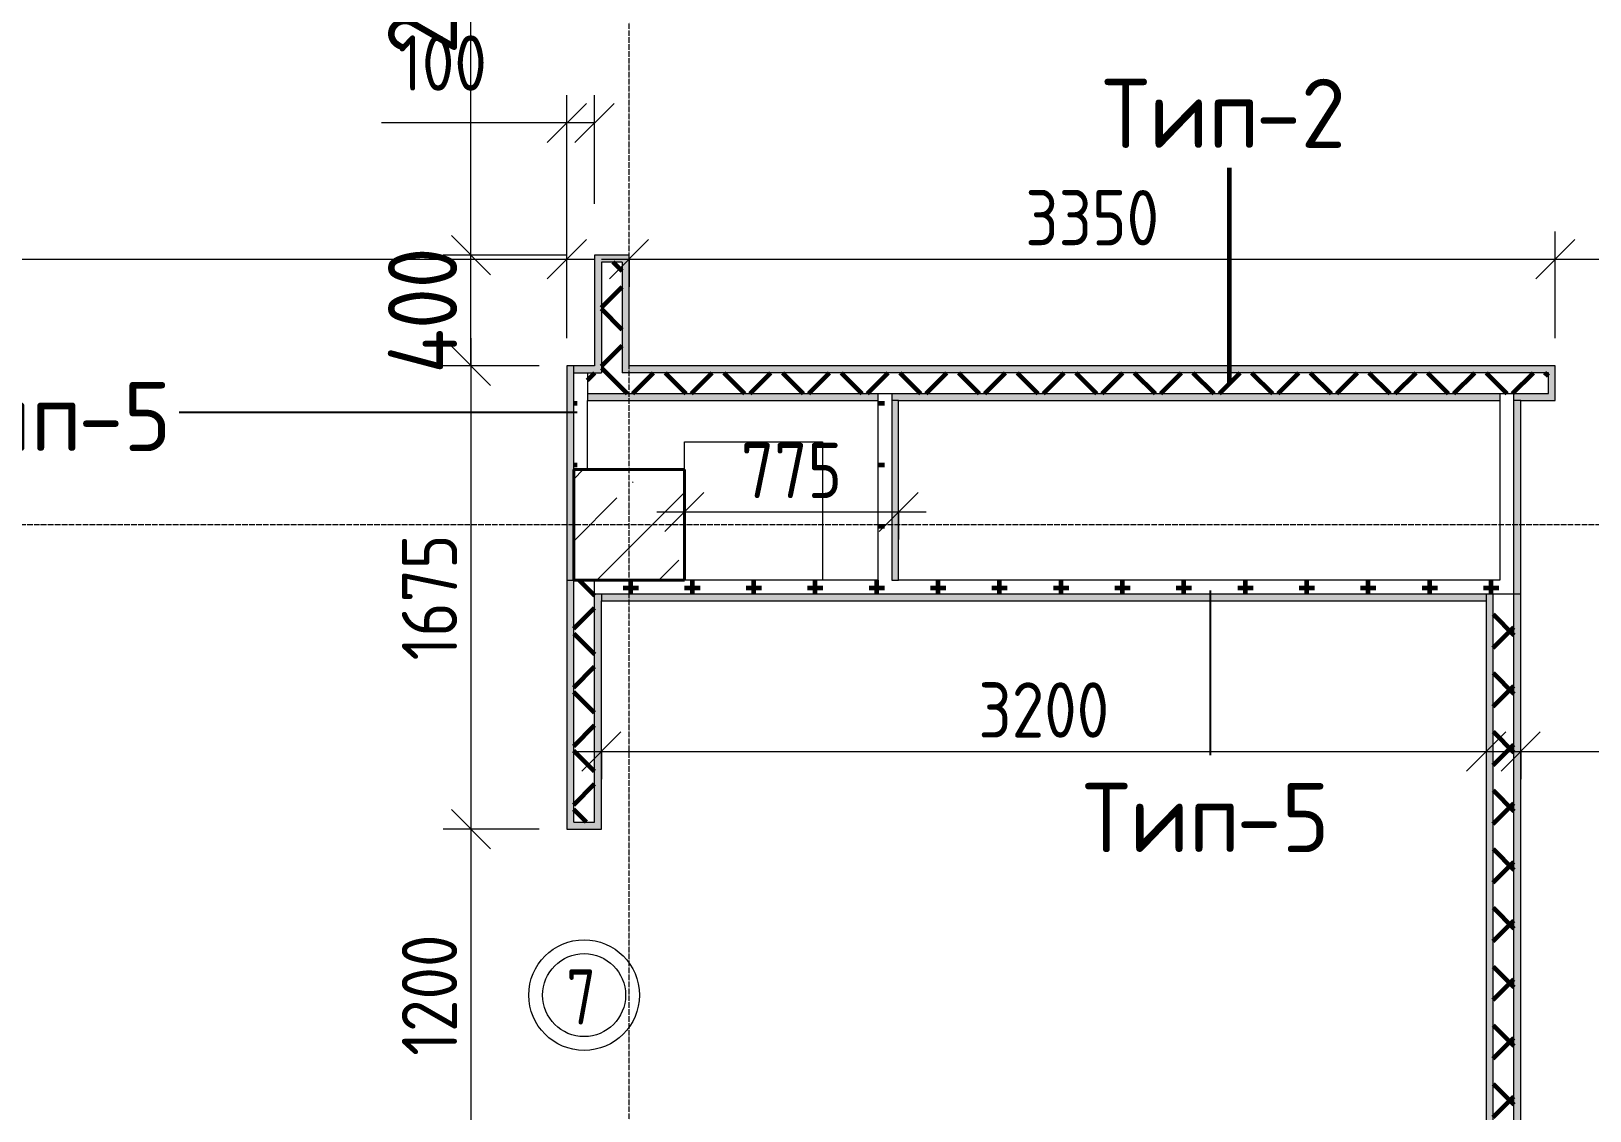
# Model space of a CAD drawing. Header units: millimetres. Extents: x -60946 to 138510, y -262288 to 24501.
# Drawn here: x 6647 to 12284, y -101062 to -97159 of the extents above; entities that cross this region are included whole.
import ezdxf

# ---------------------------------------------------------------- set-up
doc = ezdxf.new("R2010")
doc.units = ezdxf.units.MM
doc.linetypes.add('ADSK_Линия сетки', pattern=[25, 20, -2.5, 0, -2.5])
for name, color, linetype, lineweight in [('2)Тип-2', 3, 'Continuous', 60), ('2)Тип-5', 1, 'Continuous', 60), ('Марки дверей', 7, 'Continuous', 20), ('Несущие колонны', 7, 'Continuous', 18), ('Оси', 7, 'Continuous', 9), ('Перекрытие', 7, 'Continuous', 18), ('Размеры', 7, 'Continuous', 9), ('Стены внутренние', 7, 'Continuous', 18), ('Стены штриховка', 7, 'Continuous', 9)]:
    doc.layers.add(name, color=color, linetype=linetype, lineweight=lineweight)
doc.styles.add('GOST Common_2', font='', dxfattribs={"width": 0.9, "height": 250})
doc.styles.add('GOST Common_3', font='', dxfattribs={"width": 0.9, "height": 200})
doc.styles.add('GOST Common_4', font='', dxfattribs={"height": 250})
doc.styles.add('GOST Common_B', font='', dxfattribs={"width": 0.8, "height": 200})
doc.styles.get('GOST Common_2').set_extended_font_data('GOST Common')
doc.styles.get('GOST Common_3').set_extended_font_data('GOST Common')
doc.styles.get('GOST Common_4').set_extended_font_data('GOST Common')
doc.styles.get('GOST Common_B').set_extended_font_data('GOST Common', bold=True)
doc.dimstyles.new('ADSK_Основной_2_0', dxfattribs={"dimscale": 304.8, "dimtxt": 201.142999, "dimasz": 0.463911, "dimexe": 0.328084, "dimexo": 0.328084, "dimgap": 0.164042, "dimtad": 1, "dimdec": 3, "dimrnd": 0.001, "dimdsep": 46, "dimtxsty": 'GOST Common_3', "dimblk1": 'OBLIQUE', "dimblk2": 'OBLIQUE', "dimsah": 1, "dimcen": 0.09, "dimdle": 0.328084, "dimazin": 2, "dimtfac": 1, "dimtdec": 4, "dimtix": 1, "dimtmove": 0, "dimatfit": 3, "dimfxl": 1, "dimtvp": 1, "dimtolj": 1, "dimtzin": 0, "dimlwd": 20, "dimlwe": 20, "dimarcsym": 2})
doc.dimstyles.new('ADSK_Основной_2_0_2', dxfattribs={"dimscale": 304.8, "dimtxt": 201.142999, "dimasz": 0.463911, "dimexe": 0.328084, "dimexo": 0.328084, "dimgap": 0.164042, "dimtad": 1, "dimdec": 3, "dimrnd": 0.001, "dimdsep": 46, "dimtxsty": 'GOST Common_3', "dimblk1": 'OBLIQUE', "dimblk2": 'OBLIQUE', "dimsah": 1, "dimcen": 0.09, "dimdle": 0.328084, "dimazin": 2, "dimtfac": 1, "dimtdec": 4, "dimtix": 1, "dimtmove": 0, "dimatfit": 3, "dimfxl": 1, "dimtvp": 1, "dimtolj": 1, "dimtzin": 0, "dimlwd": 20, "dimlwe": 20, "dimarcsym": 2})
doc.dimstyles.new('ADSK_Основной_2_0_3', dxfattribs={"dimscale": 304.8, "dimtxt": 201.142999, "dimasz": 0.463911, "dimexe": 0.328084, "dimexo": 0.328084, "dimgap": 0.164042, "dimtad": 1, "dimdec": 3, "dimrnd": 0.001, "dimdsep": 46, "dimtxsty": 'GOST Common_2', "dimblk1": 'OBLIQUE', "dimblk2": 'OBLIQUE', "dimsah": 1, "dimcen": 0.09, "dimdle": 0.328084, "dimazin": 2, "dimtfac": 1, "dimtdec": 4, "dimtix": 1, "dimtmove": 0, "dimatfit": 3, "dimfxl": 1, "dimtvp": 1, "dimtolj": 1, "dimtzin": 0, "dimlwd": 20, "dimlwe": 20, "dimarcsym": 2})
pattern_1 = [(45, (9.36, -97949.04), (-106.066, 106.066), []), (135, (9.36, -97949.04), (-106.066, -106.066), [])]
pattern_2 = [(0, (9.36, -97949.04), (111.125, 111.125), [55.562, -166.687]), (90, (37.14, -97976.82), (-111.125, 111.125), [55.562, -166.687])]

# ---------------------------------------------------------------- blocks, each defined once
blk = doc.blocks.new('ADSK_КолоннаЖБ_Прямоугольная - 400x400 мм-1807143-Кладочный план 2-го этаж')
at = {"layer": 'Несущие колонны', "lineweight": 40}
for p, q in [((-200, 200), (200, 200)), ((-200, -200), (-200, 200)), ((200, 200), (200, -200)), ((200, -200), (-200, -200))]:
    blk.add_line(p, q, dxfattribs=at)
blk = doc.blocks.new('_Oblique')
at = {"color": 0, "linetype": 'ByBlock', "lineweight": -2}
blk.add_line((-0.5, -0.5), (0.5, 0.5), dxfattribs=at)
blk = doc.blocks.new('*D4818')
at = {"layer": 'Defpoints', "color": 0, "transparency": 16777216}
for p in [(8584.4, -97983.5), (3034.4, -98369.1), (8584.4, -98369.1)]:
    blk.add_point(p, dxfattribs=at)
at = {"layer": 'Размеры', "color": 0, "lineweight": 20, "transparency": 16777216}
for p, q in [((3034.4, -98269.1), (3034.4, -97883.5)), ((8584.4, -98269.1), (8584.4, -97883.5)), ((2934.4, -97983.5), (8684.4, -97983.5))]:
    blk.add_line(p, q, dxfattribs=at)
at = {"layer": 'Размеры', "color": 0, "lineweight": 20, "transparency": 16777216, "xscale": 141.4, "yscale": 141.4, "zscale": 141.4, "rotation": 180}
blk.add_blockref('_Oblique', (3034.4, -97983.5), dxfattribs=at)
at = {"layer": 'Размеры', "color": 0, "lineweight": 20, "transparency": 16777216, "xscale": 141.4, "yscale": 141.4, "zscale": 141.4}
blk.add_blockref('_Oblique', (8584.4, -97983.5), dxfattribs=at)
at = {"layer": 'Размеры', "color": 0, "lineweight": 9, "transparency": 16777216, "insert": (5809.4, -97833.5), "char_height": 200, "width": 605.475, "attachment_point": 5, "style": 'GOST Common_3'}
blk.add_mtext('\\A1;5550', dxfattribs=at)
blk = doc.blocks.new('*D4819')
at = {"layer": 'Defpoints', "color": 0, "transparency": 16777216}
for p in [(8684.4, -97491), (8684.4, -97883.5), (8584.4, -98369.1)]:
    blk.add_point(p, dxfattribs=at)
at = {"layer": 'Размеры', "color": 0, "lineweight": 20, "transparency": 16777216}
for p, q in [((8584.4, -98269.1), (8584.4, -97391)), ((8684.4, -97783.5), (8684.4, -97391)), ((8584.4, -97491), (7914.4, -97491)), ((8684.4, -97491), (8484.4, -97491))]:
    blk.add_line(p, q, dxfattribs=at)
at = {"layer": 'Размеры', "color": 0, "lineweight": 20, "transparency": 16777216, "xscale": 141.4, "yscale": 141.4, "zscale": 141.4, "rotation": 180}
blk.add_blockref('_Oblique', (8584.4, -97491), dxfattribs=at)
at = {"layer": 'Размеры', "color": 0, "lineweight": 20, "transparency": 16777216, "xscale": 141.4, "yscale": 141.4, "zscale": 141.4}
blk.add_blockref('_Oblique', (8684.4, -97491), dxfattribs=at)
at = {"layer": 'Размеры', "color": 0, "lineweight": 9, "transparency": 16777216, "insert": (7974.1, -97174.3), "char_height": 200, "width": 409.104, "attachment_point": 1, "line_spacing_factor": 1.022761, "style": 'GOST Common_3'}
blk.add_mtext('\\A1;100', dxfattribs=at)
blk = doc.blocks.new('*D4832')
at = {"layer": 'Defpoints', "color": 0, "transparency": 16777216}
for p in [(8584.4, -98369.1), (8237.6, -100044.1), (8584.4, -100044.1)]:
    blk.add_point(p, dxfattribs=at)
at = {"layer": 'Размеры', "color": 0, "lineweight": 20, "transparency": 16777216}
for p, q in [((8237.6, -98269.1), (8237.6, -100144.1)), ((8484.4, -98369.1), (8137.6, -98369.1)), ((8484.4, -100044.1), (8137.6, -100044.1))]:
    blk.add_line(p, q, dxfattribs=at)
at = {"layer": 'Размеры', "color": 0, "lineweight": 20, "transparency": 16777216, "xscale": 141.4, "yscale": 141.4, "zscale": 141.4}
for p, rotation in [((8237.6, -98369.1), 90), ((8237.6, -100044.1), 270)]:
    blk.add_blockref('_Oblique', p, dxfattribs=dict(at, rotation=rotation))
at = {"layer": 'Размеры', "color": 0, "lineweight": 9, "transparency": 16777216, "insert": (8087.6, -99206.6), "char_height": 200, "width": 560.473, "attachment_point": 5, "rotation": 90, "style": 'GOST Common_3'}
blk.add_mtext('\\A1;1675', dxfattribs=at)
blk = doc.blocks.new('*D4833')
at = {"layer": 'Defpoints', "color": 0, "transparency": 16777216}
for p in [(8584.4, -100044.1), (8237.6, -101244.1), (8584.4, -101244.1)]:
    blk.add_point(p, dxfattribs=at)
at = {"layer": 'Размеры', "color": 0, "lineweight": 20, "transparency": 16777216}
for p, q in [((8237.6, -99944.1), (8237.6, -101344.1)), ((8484.4, -100044.1), (8137.6, -100044.1)), ((8484.4, -101244.1), (8137.6, -101244.1))]:
    blk.add_line(p, q, dxfattribs=at)
at = {"layer": 'Размеры', "color": 0, "lineweight": 20, "transparency": 16777216, "xscale": 141.4, "yscale": 141.4, "zscale": 141.4}
for p, rotation in [((8237.6, -100044.1), 90), ((8237.6, -101244.1), 270)]:
    blk.add_blockref('_Oblique', p, dxfattribs=dict(at, rotation=rotation))
at = {"layer": 'Размеры', "color": 0, "lineweight": 9, "transparency": 16777216, "insert": (8087.6, -100644.1), "char_height": 200, "width": 560.473, "attachment_point": 5, "rotation": 90, "style": 'GOST Common_3'}
blk.add_mtext('\\A1;1200', dxfattribs=at)
blk = doc.blocks.new('*D4835')
at = {"layer": 'Defpoints', "color": 0, "transparency": 16777216}
for p in [(9009.4, -98797.1), (9784.4, -98797.1), (9784.4, -98897.1)]:
    blk.add_point(p, dxfattribs=at)
at = {"layer": 'Размеры', "color": 0, "lineweight": 20, "transparency": 16777216}
for p, q in [((8909.4, -98897.1), (9884.4, -98897.1)), ((9009.4, -98897.1), (9009.4, -98997.1)), ((9784.4, -98897.1), (9784.4, -98997.1))]:
    blk.add_line(p, q, dxfattribs=at)
at = {"layer": 'Размеры', "color": 0, "lineweight": 20, "transparency": 16777216, "xscale": 141.4, "yscale": 141.4, "zscale": 141.4, "rotation": 180}
blk.add_blockref('_Oblique', (9009.4, -98897.1), dxfattribs=at)
at = {"layer": 'Размеры', "color": 0, "lineweight": 20, "transparency": 16777216, "xscale": 141.4, "yscale": 141.4, "zscale": 141.4}
blk.add_blockref('_Oblique', (9784.4, -98897.1), dxfattribs=at)
at = {"layer": 'Размеры', "color": 0, "lineweight": 9, "transparency": 16777216, "insert": (9396.9, -98747.1), "char_height": 200, "width": 454.106, "attachment_point": 5, "style": 'GOST Common_3'}
blk.add_mtext('\\A1;775', dxfattribs=at)
blk = doc.blocks.new('*D4836')
at = {"layer": 'Defpoints', "color": 0, "transparency": 16777216}
for p in [(8709.4, -99663.3), (11909.4, -99663.3), (11909.4, -99763.3)]:
    blk.add_point(p, dxfattribs=at)
at = {"layer": 'Размеры', "color": 0, "lineweight": 20, "transparency": 16777216}
for p, q in [((8609.4, -99763.3), (12009.4, -99763.3)), ((8709.4, -99763.3), (8709.4, -99863.3)), ((11909.4, -99763.3), (11909.4, -99863.3))]:
    blk.add_line(p, q, dxfattribs=at)
at = {"layer": 'Размеры', "color": 0, "lineweight": 20, "transparency": 16777216, "xscale": 141.4, "yscale": 141.4, "zscale": 141.4, "rotation": 180}
blk.add_blockref('_Oblique', (8709.4, -99763.3), dxfattribs=at)
at = {"layer": 'Размеры', "color": 0, "lineweight": 20, "transparency": 16777216, "xscale": 141.4, "yscale": 141.4, "zscale": 141.4}
blk.add_blockref('_Oblique', (11909.4, -99763.3), dxfattribs=at)
at = {"layer": 'Размеры', "color": 0, "lineweight": 9, "transparency": 16777216, "insert": (10309.4, -99613.3), "char_height": 200, "width": 605.475, "attachment_point": 5, "style": 'GOST Common_3'}
blk.add_mtext('\\A1;3200', dxfattribs=at)
blk = doc.blocks.new('*D4837')
at = {"layer": 'Defpoints', "color": 0, "transparency": 16777216}
for p in [(13484.4, -99219.1), (12034.4, -99663.3), (13484.4, -99763.3)]:
    blk.add_point(p, dxfattribs=at)
at = {"layer": 'Размеры', "color": 0, "lineweight": 20, "transparency": 16777216}
for p, q in [((13484.4, -99319.1), (13484.4, -99863.3)), ((11934.4, -99763.3), (13584.4, -99763.3)), ((12034.4, -99763.3), (12034.4, -99863.3))]:
    blk.add_line(p, q, dxfattribs=at)
at = {"layer": 'Размеры', "color": 0, "lineweight": 20, "transparency": 16777216, "xscale": 141.4, "yscale": 141.4, "zscale": 141.4, "rotation": 180}
blk.add_blockref('_Oblique', (12034.4, -99763.3), dxfattribs=at)
at = {"layer": 'Размеры', "color": 0, "lineweight": 20, "transparency": 16777216, "xscale": 141.4, "yscale": 141.4, "zscale": 141.4}
blk.add_blockref('_Oblique', (13484.4, -99763.3), dxfattribs=at)
at = {"layer": 'Размеры', "color": 0, "lineweight": 9, "transparency": 16777216, "insert": (12759.4, -99613.3), "char_height": 200, "width": 580.928, "attachment_point": 5, "style": 'GOST Common_3'}
blk.add_mtext('\\A1;1450', dxfattribs=at)
blk = doc.blocks.new('*D4839')
at = {"layer": 'Defpoints', "color": 0, "transparency": 16777216}
for p in [(8809.4, -97883.5), (12159.4, -97983.5), (12159.4, -98369.1)]:
    blk.add_point(p, dxfattribs=at)
at = {"layer": 'Размеры', "color": 0, "lineweight": 20, "transparency": 16777216}
for p, q in [((12159.4, -98269.1), (12159.4, -97883.5)), ((8709.4, -97983.5), (12259.4, -97983.5)), ((8809.4, -97983.5), (8809.4, -98083.5))]:
    blk.add_line(p, q, dxfattribs=at)
at = {"layer": 'Размеры', "color": 0, "lineweight": 20, "transparency": 16777216, "xscale": 141.4, "yscale": 141.4, "zscale": 141.4, "rotation": 180}
blk.add_blockref('_Oblique', (8809.4, -97983.5), dxfattribs=at)
at = {"layer": 'Размеры', "color": 0, "lineweight": 20, "transparency": 16777216, "xscale": 141.4, "yscale": 141.4, "zscale": 141.4}
blk.add_blockref('_Oblique', (12159.4, -97983.5), dxfattribs=at)
at = {"layer": 'Размеры', "color": 0, "lineweight": 9, "transparency": 16777216, "insert": (10484.4, -97833.5), "char_height": 200, "width": 605.475, "attachment_point": 5, "style": 'GOST Common_3'}
blk.add_mtext('\\A1;3350', dxfattribs=at)
blk = doc.blocks.new('*D4840')
at = {"layer": 'Defpoints', "color": 0, "transparency": 16777216}
for p in [(13359.4, -97983.5), (12159.4, -98369.1), (13359.4, -98369.1)]:
    blk.add_point(p, dxfattribs=at)
at = {"layer": 'Размеры', "color": 0, "lineweight": 20, "transparency": 16777216}
for p, q in [((12159.4, -98269.1), (12159.4, -97883.5)), ((13359.4, -98269.1), (13359.4, -97883.5)), ((12059.4, -97983.5), (13459.4, -97983.5))]:
    blk.add_line(p, q, dxfattribs=at)
at = {"layer": 'Размеры', "color": 0, "lineweight": 20, "transparency": 16777216, "xscale": 141.4, "yscale": 141.4, "zscale": 141.4, "rotation": 180}
blk.add_blockref('_Oblique', (12159.4, -97983.5), dxfattribs=at)
at = {"layer": 'Размеры', "color": 0, "lineweight": 20, "transparency": 16777216, "xscale": 141.4, "yscale": 141.4, "zscale": 141.4}
blk.add_blockref('_Oblique', (13359.4, -97983.5), dxfattribs=at)
at = {"layer": 'Размеры', "color": 0, "lineweight": 9, "transparency": 16777216, "insert": (12759.4, -97833.5), "char_height": 200, "width": 560.473, "attachment_point": 5, "style": 'GOST Common_3'}
blk.add_mtext('\\A1;1200', dxfattribs=at)
blk = doc.blocks.new('М_двери1 - Марка экземпляра 2-3719212-Кладочный план 2-го этаж')
at = {"layer": 'Марки дверей'}
for radius in [2, 1.5]:
    blk.add_circle((0, 0), radius, dxfattribs=at)
blk = doc.blocks.new('*D5067')
at = {"layer": 'Defpoints', "color": 0, "transparency": 16777216}
for p in [(8237.6, -97969.1), (8684.4, -97969.1), (8584.4, -98369.1)]:
    blk.add_point(p, dxfattribs=at)
at = {"layer": 'Размеры', "color": 0, "lineweight": 20, "transparency": 16777216}
for p, q in [((8237.6, -97969.1), (8237.6, -97827.7)), ((8584.4, -97969.1), (8137.6, -97969.1)), ((8237.6, -98369.1), (8237.6, -97969.1)), ((8484.4, -98369.1), (8137.6, -98369.1)), ((8237.6, -98369.1), (8237.6, -98510.5))]:
    blk.add_line(p, q, dxfattribs=at)
at = {"layer": 'Размеры', "color": 0, "lineweight": 20, "transparency": 16777216, "xscale": 141.4, "yscale": 141.4, "zscale": 141.4}
for p, rotation in [((8237.6, -97969.1), 270), ((8237.6, -98369.1), 90)]:
    blk.add_blockref('_Oblique', p, dxfattribs=dict(at, rotation=rotation))
at = {"layer": 'Размеры', "color": 0, "lineweight": 9, "transparency": 16777216, "insert": (8062.6, -98169.1), "char_height": 250, "width": 474.561, "attachment_point": 5, "rotation": 90, "style": 'GOST Common_2'}
blk.add_mtext('\\A1;400', dxfattribs=at)
blk = doc.blocks.new('*D5068')
at = {"layer": 'Defpoints', "color": 0, "transparency": 16777216}
for p in [(8237.6, -95919.1), (8684.4, -95919.1), (8684.4, -97969.1)]:
    blk.add_point(p, dxfattribs=at)
at = {"layer": 'Размеры', "color": 0, "lineweight": 20, "transparency": 16777216}
for p, q in [((8237.6, -98069.1), (8237.6, -95819.1)), ((8584.4, -95919.1), (8137.6, -95919.1)), ((8584.4, -97969.1), (8137.6, -97969.1))]:
    blk.add_line(p, q, dxfattribs=at)
at = {"layer": 'Размеры', "color": 0, "lineweight": 20, "transparency": 16777216, "xscale": 141.4, "yscale": 141.4, "zscale": 141.4}
for p, rotation in [((8237.6, -95919.1), 90), ((8237.6, -97969.1), 270)]:
    blk.add_blockref('_Oblique', p, dxfattribs=dict(at, rotation=rotation))
at = {"layer": 'Размеры', "color": 0, "lineweight": 9, "transparency": 16777216, "insert": (8062.6, -96944.1), "char_height": 250, "width": 605.475, "attachment_point": 5, "rotation": 90, "style": 'GOST Common_2'}
blk.add_mtext('\\A1;2050', dxfattribs=at)

msp = doc.modelspace()

# ---------------------------------------------------------------- hatches: boundary and pattern name
at = {"layer": '2)Тип-2'}
h = msp.add_hatch(color=256, dxfattribs=at)
h.paths.add_polyline_path([(8809.3615, -98369.0666), (8809.3615, -97994.0666), (8784.3615, -97994.0666), (8784.3615, -98369.0666)])
h.paths.add_polyline_path([(8809.3615, -95894.0666), (8809.3615, -95019.0666), (8784.3615, -95019.0666), (8784.3615, -95894.0666)])
h = msp.add_hatch(dxfattribs=at)
h.set_pattern_fill('FP_4', color=256, style=0, pattern_type=2)
h.set_pattern_definition(pattern_1)
h.paths.add_polyline_path([(8709.3615, -98394.0666), (8784.3615, -98394.0666), (8784.3615, -97994.0666), (8709.3615, -97994.0666), (8709.3615, -98369.0666)])
h.paths.add_polyline_path([(8784.3615, -95894.0666), (8784.3615, -95094.0666), (8709.3615, -95094.0666), (8709.3615, -95894.0666)])
h = msp.add_hatch(color=256, dxfattribs=at)
h.paths.add_polyline_path([(8709.3615, -98369.0666), (8709.3615, -97994.0666), (8809.3615, -97994.0666), (8809.3615, -97969.0666), (8684.3615, -97969.0666), (8684.3615, -98369.0666)])
h.paths.add_polyline_path([(8809.3615, -95919.0666), (8809.3615, -95894.0666), (8709.3615, -95894.0666), (8709.3615, -95119.0666), (8684.3615, -95119.0666), (8684.3615, -95919.0666)])
h = msp.add_hatch(color=256, dxfattribs=at)
h.paths.add_polyline_path([(8609.3615, -98394.0666), (8709.3615, -98394.0666), (8709.3615, -98369.0666), (8609.3615, -98369.0666)])
h.paths.add_polyline_path([(22134.3615, -98394.0666), (22134.3615, -98369.0666), (18034.3615, -98369.0666), (18034.3615, -98394.0666), (22109.3615, -98394.0666)])
h.paths.add_polyline_path([(9272.9461, -98394.0666), (12134.3615, -98394.0666), (12134.3615, -98369.0666), (8784.3615, -98369.0666), (8784.3615, -98394.0666)])
h.paths.add_polyline_path([(16784.3615, -98394.0666), (16784.3615, -98369.0666), (13384.3615, -98369.0666), (13384.3615, -98394.0666), (15788.0744, -98394.0666)])
h = msp.add_hatch(color=256, dxfattribs=at)
h.paths.add_polyline_path([(9272.9461, -98494.0666), (9709.3615, -98494.0666), (9709.3615, -98469.0666), (8659.3615, -98469.0666), (8659.3615, -98494.0666)])
h.paths.add_polyline_path([(9759.3615, -98494.0666), (11959.3615, -98494.0666), (11959.3615, -98469.0666), (9759.3615, -98469.0666)])
h.paths.add_polyline_path([(19239.3615, -98494.0666), (22034.3615, -98494.0666), (22034.3615, -98469.0666), (19214.3615, -98469.0666), (19214.3615, -98494.0666)])
h.paths.add_polyline_path([(18683.6869, -98494.0666), (19164.3615, -98494.0666), (19164.3615, -98469.0666), (18209.3615, -98469.0666), (18209.3615, -98494.0666)])
h.paths.add_polyline_path([(18159.3615, -98494.0666), (18159.3615, -98469.0666), (18034.3615, -98469.0666), (18034.3615, -98369.0666), (18009.3615, -98369.0666), (18009.3615, -98494.0666), (18134.3615, -98494.0666)])
h.paths.add_polyline_path([(12034.3615, -98494.0666), (12159.3615, -98494.0666), (12159.3615, -98369.0666), (12134.3615, -98369.0666), (12134.3615, -98469.0666), (12009.3615, -98469.0666), (12009.3615, -98494.0666)])
h.paths.add_polyline_path([(13484.3615, -98494.0666), (13509.3615, -98494.0666), (13509.3615, -98469.0666), (13384.3615, -98469.0666), (13384.3615, -98369.0666), (13359.3615, -98369.0666), (13359.3615, -98494.0666)])
h.paths.add_polyline_path([(13559.3615, -98494.0666), (16609.3615, -98494.0666), (16609.3615, -98469.0666), (13559.3615, -98469.0666)])
h.paths.add_polyline_path([(16684.3615, -98494.0666), (16809.3615, -98494.0666), (16809.3615, -98369.0666), (16784.3615, -98369.0666), (16784.3615, -98469.0666), (16659.3615, -98469.0666), (16659.3615, -98494.0666)])
h = msp.add_hatch(dxfattribs=at)
h.set_pattern_fill('FP_4', color=256, style=0, pattern_type=2)
h.set_pattern_definition(pattern_1)
h.paths.add_polyline_path([(8659.3615, -98469.0666), (12134.3615, -98469.0666), (12134.3615, -98394.0666), (8659.3615, -98394.0666)])
h.paths.add_polyline_path([(13559.3615, -98469.0666), (16784.3615, -98469.0666), (16784.3615, -98394.0666), (13384.3615, -98394.0666), (13384.3615, -98469.0666), (13509.3615, -98469.0666)])
h.paths.add_polyline_path([(18034.3615, -98469.0666), (22109.3615, -98469.0666), (22109.3615, -98394.0666), (18034.3615, -98394.0666)])
h = msp.add_hatch(color=256, dxfattribs=at)
h.paths.add_polyline_path([(8609.3615, -104894.0666), (8609.3615, -101269.0666), (8584.3615, -101269.0666), (8584.3615, -104894.0666)])
h.paths.add_polyline_path([(8584.3615, -100019.0666), (8609.3615, -100019.0666), (8609.3615, -99144.0666), (8584.3615, -99144.0666)])
h = msp.add_hatch(dxfattribs=at)
h.set_pattern_fill('FP_4', color=256, style=0, pattern_type=2)
h.set_pattern_definition(pattern_1)
h.paths.add_polyline_path([(8684.3615, -104744.0666), (8684.3615, -101269.0666), (8609.3615, -101269.0666), (8609.3615, -104744.0666)])
h.paths.add_polyline_path([(8609.3615, -100019.0666), (8684.3615, -100019.0666), (8684.3615, -99144.0666), (8609.3615, -99144.0666)])
h = msp.add_hatch(color=256, dxfattribs=at)
h.paths.add_polyline_path([(8709.3615, -104744.0666), (8709.3615, -101244.0666), (8584.3615, -101244.0666), (8584.3615, -101269.0666), (8684.3615, -101269.0666), (8684.3615, -104744.0666)])
h.paths.add_polyline_path([(8709.3615, -100044.0666), (8709.3615, -99194.0666), (8684.3615, -99194.0666), (8684.3615, -100019.0666), (8584.3615, -100019.0666), (8584.3615, -100044.0666)])
for points in [[(11909.3615, -104894.0666), (11934.3615, -104894.0666), (11934.3615, -99194.0666), (11909.3615, -99194.0666), (11909.3615, -104379.4369)], [(12009.3615, -104894.0666), (12034.3615, -104894.0666), (12034.3615, -99194.0666), (12009.3615, -99194.0666), (12009.3615, -104379.4369)]]:
    msp.add_hatch(color=256, dxfattribs=at).paths.add_polyline_path(points)
h = msp.add_hatch(dxfattribs=at)
h.set_pattern_fill('FP_4', color=256, style=0, pattern_type=2)
h.set_pattern_definition(pattern_1)
h.paths.add_polyline_path([(11934.3615, -104894.0666), (12009.3615, -104894.0666), (12009.3615, -99194.0666), (11934.3615, -99194.0666), (11934.3615, -104379.4369)])
at = {"layer": '2)Тип-5', "true_color": 0xd50000}
for points in [[(8584.3615, -99144.0666), (8609.3615, -99144.0666), (8609.3615, -98369.0666), (8584.3615, -98369.0666), (8584.3615, -98631.2864)], [(9784.3615, -99144.0666), (9784.3615, -98494.0666), (9759.3615, -98494.0666), (9759.3615, -99144.0666)], [(12034.3615, -99194.0666), (12034.3615, -98494.0666), (12009.3615, -98494.0666), (12009.3615, -99194.0666)], [(8709.3615, -99219.0666), (11909.3615, -99219.0666), (11909.3615, -99194.0666), (8709.3615, -99194.0666)]]:
    msp.add_hatch(color=12, dxfattribs=at).paths.add_polyline_path(points)
h = msp.add_hatch(dxfattribs=at)
h.set_pattern_fill('FP_7', color=12, style=0, pattern_type=2)
h.set_pattern_definition(pattern_2)
h.paths.add_polyline_path([(8659.3615, -98744.0666), (8659.3615, -98394.0666), (8609.3615, -98394.0666), (8609.3615, -98744.0666)])
h = msp.add_hatch(dxfattribs=at)
h.set_pattern_fill('FP_7', color=12, style=0, pattern_type=2)
h.set_pattern_definition(pattern_2)
h.paths.add_polyline_path([(9759.3615, -99144.0666), (9759.3615, -98469.0666), (9709.3615, -98469.0666), (9709.3615, -99144.0666)])
h = msp.add_hatch(dxfattribs=at)
h.set_pattern_fill('FP_7', color=12, style=0, pattern_type=2)
h.set_pattern_definition(pattern_2)
h.paths.add_polyline_path([(12009.3615, -99194.0666), (12009.3615, -99144.0666), (8684.3615, -99144.0666), (8684.3615, -99194.0666), (11934.3615, -99194.0666)])
at = {"layer": 'Несущие колонны', "lineweight": 9}
h = msp.add_hatch(dxfattribs=at)
h.set_pattern_fill('FP_1', color=256, style=0, pattern_type=2)
h.set_pattern_definition([(45, (9.36, -97949.04), (-224.506, 224.506), []), (45, (233.87, -97949.04), (-224.506, 224.506), [396.875, -79.375, 3.353, -76.022])])
h.paths.add_polyline_path([(8609.3615, -99144.0666), (9009.3615, -99144.0666), (9009.3615, -98744.0666), (8609.3615, -98744.0666)])

# ---------------------------------------------------------------- linework, layer by layer
at = {"layer": '2)Тип-2'}
msp.add_line((10981.1502, -98431.5666), (10981.1502, -97653.782), dxfattribs=at)
at = {"layer": '2)Тип-5', "lineweight": 25}
for p, q in [((8621.8615, -98538.2148), (7182.1164, -98538.2148)), ((10911.1855, -99181.5666), (10911.1855, -99776.5733))]:
    msp.add_line(p, q, dxfattribs=at)
at = {"layer": 'Несущие колонны', "lineweight": 9}
for p, q in [((8659.3615, -98744.0666), (8609.3615, -98744.0666)), ((8609.3615, -98744.0666), (8609.3615, -99144.0666)), ((9009.3615, -98744.0666), (8659.3615, -98744.0666)), ((9009.3615, -99144.0666), (9009.3615, -98744.0666)), ((8609.3615, -99144.0666), (9009.3615, -99144.0666))]:
    msp.add_line(p, q, dxfattribs=at)
at = {"layer": 'Оси', "linetype": 'ADSK_Линия сетки', "lineweight": 5}
for p, q in [((8809.3615, -108922.9178), (8809.3615, -87921.5904)), ((62525.08, -98944.0666), (-25230.7352, -98944.0666))]:
    msp.add_line(p, q, dxfattribs=at)
at = {"layer": 'Перекрытие'}
for p, q in [((9009.3615, -98744.0666), (9009.3615, -98644.0666)), ((9009.3615, -98644.0666), (9509.3615, -98644.0666)), ((9509.3615, -98644.0666), (9509.3615, -99144.0666))]:
    msp.add_line(p, q, dxfattribs=at)
at = {"layer": 'Стены внутренние', "lineweight": 5}
for p, q in [((8684.3615, -97969.0666), (8684.3615, -98369.0666)), ((8809.3615, -97969.0666), (8684.3615, -97969.0666)), ((8809.3615, -98369.0666), (8809.3615, -97969.0666)), ((8584.3615, -98369.0666), (8584.3615, -100044.0666)), ((8684.3615, -98369.0666), (8584.3615, -98369.0666)), ((12159.3615, -98369.0666), (8809.3615, -98369.0666)), ((12159.3615, -98494.0666), (12159.3615, -98369.0666)), ((8659.3615, -98744.0666), (8659.3615, -98494.0666)), ((8659.3615, -98494.0666), (9709.3615, -98494.0666)), ((9709.3615, -98494.0666), (9709.3615, -99144.0666)), ((9784.3615, -98494.0666), (11959.3615, -98494.0666)), ((9784.3615, -99144.0666), (9784.3615, -98494.0666)), ((11959.3615, -98494.0666), (11959.3615, -99144.0666)), ((12034.3615, -104894.0666), (12034.3615, -98494.0666)), ((12034.3615, -98494.0666), (12159.3615, -98494.0666)), ((8609.3615, -98744.0666), (8659.3615, -98744.0666)), ((8609.3615, -99144.0666), (8609.3615, -98744.0666)), ((9709.3615, -99144.0666), (8609.3615, -99144.0666)), ((11959.3615, -99144.0666), (9784.3615, -99144.0666)), ((8709.3615, -100044.0666), (8709.3615, -99219.0666)), ((8709.3615, -99219.0666), (11909.3615, -99219.0666)), ((11909.3615, -99219.0666), (11909.3615, -104894.0666)), ((8584.3615, -100044.0666), (8709.3615, -100044.0666))]:
    msp.add_line(p, q, dxfattribs=at)
at = {"layer": 'Стены штриховка', "lineweight": 9}
for p, q in [((8709.3615, -97994.0666), (8709.3615, -98394.0666)), ((8784.3615, -97994.0666), (8709.3615, -97994.0666)), ((8784.3615, -97994.0666), (8784.3615, -98394.0666)), ((8609.3615, -98744.0666), (8609.3615, -98369.0666)), ((8609.3615, -98394.0666), (8709.3615, -98394.0666)), ((8659.3615, -98394.0666), (8659.3615, -98494.0666)), ((12134.3615, -98394.0666), (8784.3615, -98394.0666)), ((12134.3615, -98469.0666), (12134.3615, -98394.0666)), ((8659.3615, -98469.0666), (12134.3615, -98469.0666)), ((9709.3615, -98469.0666), (9709.3615, -98494.0666)), ((9759.3615, -98469.0666), (9759.3615, -99144.0666)), ((11959.3615, -98469.0666), (11959.3615, -98494.0666)), ((12009.3615, -104894.0666), (12009.3615, -98469.0666)), ((9784.3615, -98494.0666), (9759.3615, -98494.0666)), ((12034.3615, -98494.0666), (12009.3615, -98494.0666)), ((8584.3615, -99144.0666), (8609.3615, -99144.0666)), ((8609.3615, -100019.0666), (8609.3615, -99144.0666)), ((8684.3615, -100019.0666), (8684.3615, -99144.0666)), ((9759.3615, -99144.0666), (9784.3615, -99144.0666)), ((12034.3615, -99194.0666), (8684.3615, -99194.0666)), ((8709.3615, -99194.0666), (8709.3615, -99219.0666)), ((11909.3615, -99194.0666), (11909.3615, -99219.0666)), ((11934.3615, -104894.0666), (11934.3615, -99194.0666)), ((8609.3615, -100019.0666), (8684.3615, -100019.0666))]:
    msp.add_line(p, q, dxfattribs=at)

# ---------------------------------------------------------------- block references
at = {"layer": 'Марки дверей', "xscale": 99.99999999999993, "yscale": 99.99999999999993, "zscale": 99.99999999999993}
msp.add_blockref('М_двери1 - Марка экземпляра 2-3719212-Кладочный план 2-го этаж', (8646.8615, -100644.0666), dxfattribs=at)
at = {"layer": 'Несущие колонны', "lineweight": 40, "rotation": 89.9999999999999}
msp.add_blockref('ADSK_КолоннаЖБ_Прямоугольная - 400x400 мм-1807143-Кладочный план 2-го этаж', (8809.3615, -98944.0666), dxfattribs=at)

# ---------------------------------------------------------------- texts
at = {"layer": '2)Тип-2', "color": 116, "lineweight": 9, "true_color": 0x008040, "char_height": 250, "attachment_point": 1, "style": 'GOST Common_4'}
for s, insert, width in [('Тип', (10521.1502, -97331.3549), 673.4175), ('-2', (11076.7752, -97331.3549), 432.91125)]:
    msp.add_mtext(s, dxfattribs=dict(at, insert=insert, width=width))
at = {"layer": '2)Тип-5', "color": 116, "lineweight": 9, "true_color": 0x008040, "char_height": 250, "attachment_point": 1, "style": 'GOST Common_4'}
for s, insert, width in [('Тип', (6262.1164, -98427.2877), 673.4175), ('-5', (6817.7414, -98427.2877), 432.91125), ('Тип', (10451.1855, -99877.1462), 673.4175), ('-5', (11006.8105, -99877.1462), 432.91125)]:
    msp.add_mtext(s, dxfattribs=dict(at, insert=insert, width=width))
at = {"layer": 'Марки дверей', "lineweight": 5, "insert": (8582.8041, -100550.4076), "char_height": 200, "width": 147.5105, "attachment_point": 1, "style": 'GOST Common_B'}
msp.add_mtext('\\fGOST Common|b1|i0|c204|p34|;\\W.8;7', dxfattribs=at)

# ---------------------------------------------------------------- dimensions: what is measured, and where the dimension line sits
at = {"layer": 'Размеры', "lineweight": 9}
for base, p1, p2, dimstyle, override, picture, middle in [((8237.6336, -95919.0666), (8684.3615, -97969.0666), (8684.3615, -95919.0666), 'ADSK_Основной_2_0_3', {"dimpost": '<>', "dimfxl": 2050}, '*D5068', (8062.6336, -96944.0666)), ((8237.6336, -97969.0666), (8584.3615, -98369.0666), (8684.3615, -97969.0666), 'ADSK_Основной_2_0_3', {"dimpost": '<>', "dimfxl": 412.310563}, '*D5067', (8062.6336, -98169.0666)), ((8237.6336, -100044.0666), (8584.3615, -98369.0666), (8584.3615, -100044.0666), 'ADSK_Основной_2_0_2', {"dimpost": '<>', "dimfxl": 1675}, '*D4832', (8087.6336, -99206.5666)), ((8237.6336, -101244.0666), (8584.3615, -100044.0666), (8584.3615, -101244.0666), 'ADSK_Основной_2_0_2', {"dimpost": '<>', "dimfxl": 1200}, '*D4833', (8087.6336, -100644.0666))]:
    dim = msp.add_linear_dim(base=base, p1=p1, p2=p2, angle=90, dimstyle=dimstyle, override=override, dxfattribs=at)
    dim.commit()
    dim.dimension.update_dxf_attribs({"geometry": picture, "text_midpoint": middle})
dim = msp.add_linear_dim(base=(8684.3615, -97490.9918), p1=(8584.3615, -98369.0666), p2=(8684.3615, -97883.5108), dimstyle='ADSK_Основной_2_0', override={"dimpost": '<>', "dimfxl": 495.746287}, dxfattribs=at)
dim.commit()
dim.dimension.update_dxf_attribs({"geometry": '*D4819', "text_midpoint": (8178.6758, -97490.9918), "dimtype": 160})
for base, p1, p2, override, picture, middle in [((8584.3615, -97983.4957), (3034.3615, -98369.0666), (8584.3615, -98369.0666), {"dimpost": '<>', "dimfxl": 5550}, '*D4818', (5809.3615, -97833.4957)), ((12159.3615, -97983.4957), (8809.3615, -97883.5108), (12159.3615, -98369.0666), {"dimpost": '<>', "dimfxl": 3385.005817}, '*D4839', (10484.3615, -97833.4957)), ((13359.3615, -97983.4957), (12159.3615, -98369.0666), (13359.3615, -98369.0666), {"dimpost": '<>', "dimfxl": 1200}, '*D4840', (12759.3615, -97833.4957)), ((9784.3615, -98897.0644), (9009.3615, -98797.0795), (9784.3615, -98797.0795), {"dimpost": '<>', "dimfxl": 775}, '*D4835', (9396.8615, -98747.0644)), ((13484.3615, -99763.2536), (12034.3615, -99663.2687), (13484.3615, -99219.0666), {"dimpost": '<>', "dimfxl": 1516.514277}, '*D4837', (12759.3615, -99613.2536)), ((11909.3615, -99763.2536), (8709.3615, -99663.2687), (11909.3615, -99663.2687), {"dimpost": '<>', "dimfxl": 3200}, '*D4836', (10309.3615, -99613.2536))]:
    dim = msp.add_linear_dim(base=base, p1=p1, p2=p2, dimstyle='ADSK_Основной_2_0_2', override=override, dxfattribs=at)
    dim.commit()
    dim.dimension.update_dxf_attribs({"geometry": picture, "text_midpoint": middle})

doc.saveas('drawing.dxf')
